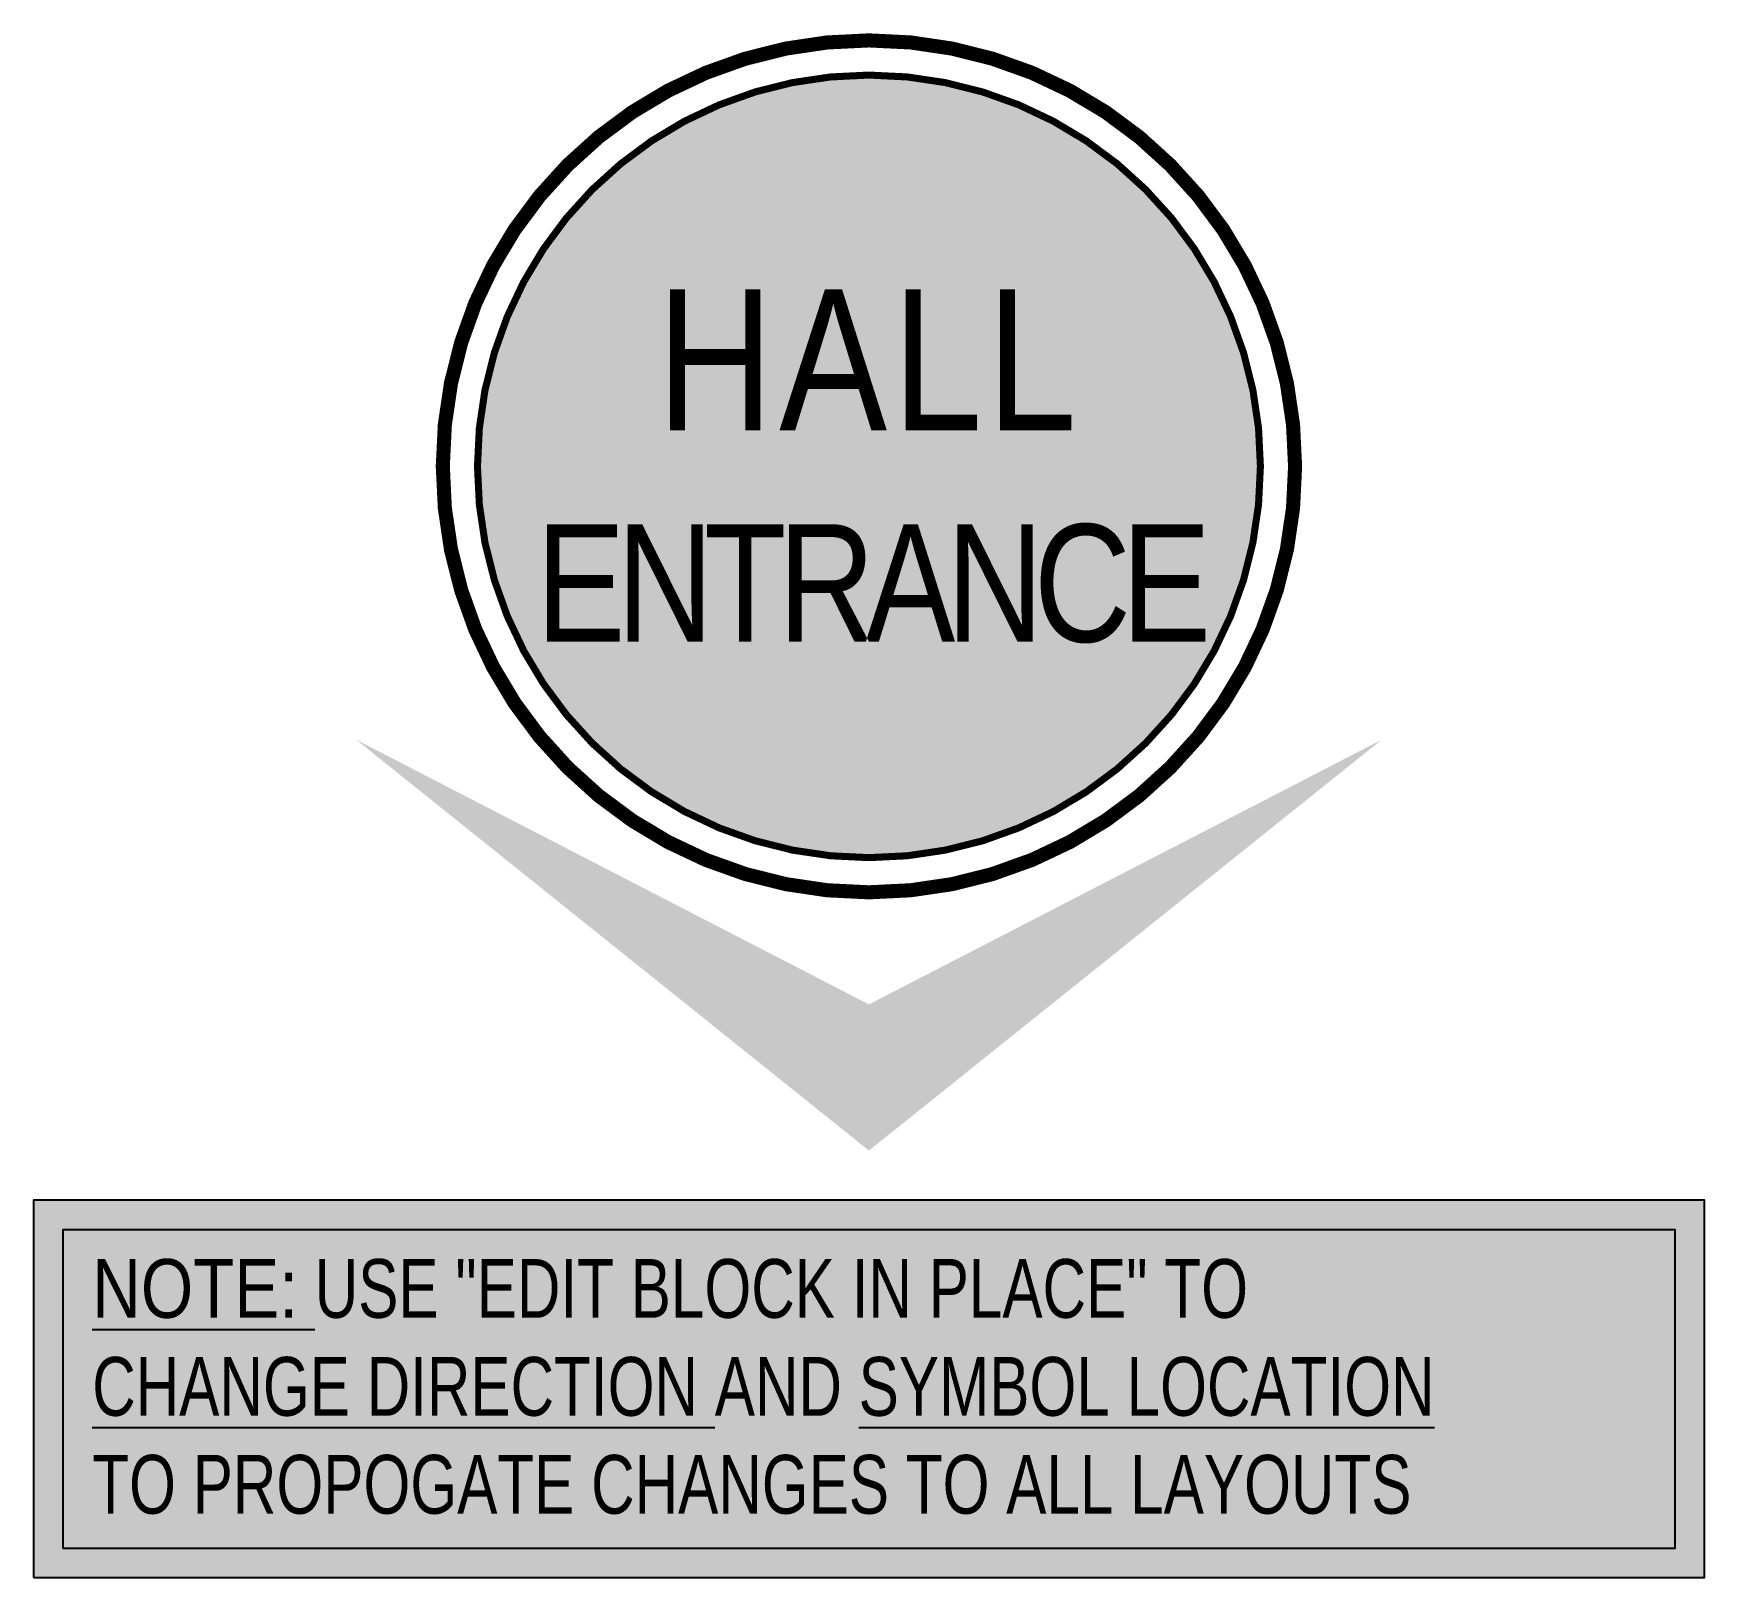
# Model space of a CAD drawing. Header units: inches. Extents: x 18.04 to 19.46, y 0.69 to 2.01.
import ezdxf

# ---------------------------------------------------------------- set-up
doc = ezdxf.new("R2010")
doc.units = ezdxf.units.IN
doc.header["$MEASUREMENT"] = 0
doc.layers.add('MD_Notes (no plot)', color=7, linetype='Continuous', plot=False)
doc.styles.add('ANNO BOLD', font='swisscki.ttf')
doc.styles.add('ANNO NARROW', font='swisscli.ttf')

# ---------------------------------------------------------------- blocks, each defined once
blk = doc.blocks.new('SHAPE-LG CIRCLE-02')
at = {"true_color": 0xffffff}
h = blk.add_hatch(color=7, dxfattribs=at)
h.dxf.hatch_style = 1
h.paths.add_polyline_path([(-0.33, 0, 1), (0.33, 0, 1)])
at = {"color": 5, "const_width": 0.012}
blk.add_lwpolyline([(-0.3625, 0, 1), (0.3625, 0, 1)], format="xyb", close=True, dxfattribs=at)
at = {"color": 8, "const_width": 0.006}
blk.add_lwpolyline([(-0.333, 0, 1), (0.333, 0, 1)], format="xyb", close=True, dxfattribs=at)
blk = doc.blocks.new('*U2')
h = blk.add_hatch(color=5)
h.dxf.hatch_style = 1
h.paths.add_polyline_path([(0, -0.5823), (0.4361, -0.2327), (0, -0.4579), (-0.4361, -0.2327)])
blk.add_blockref('SHAPE-LG CIRCLE-02', (0, 0))
at = {"color": 18, "true_color": 0x000000, "insert": (0, 0), "char_height": 0.1, "attachment_point": 5, "style": 'ANNO BOLD'}
blk.add_mtext('{\\H1.2x;\\T1.05;HALL\\H0.91667x;\\T1; \\H0.90909x;\\T0.9;\\PENTRANCE}', dxfattribs=at)
blk = doc.blocks.new('TBLOCK-HALL ARROW NOTE-02', base_point=(18.0391, 0.692))
at = {"layer": 'MD_Notes (no plot)', "true_color": 0x4c0000, "transparency": 33554687}
h = blk.add_hatch(color=18, dxfattribs=at)
h.dxf.hatch_style = 1
h.paths.add_polyline_path([(18.0391, 0.692), (19.4606, 0.692), (19.4606, 1.0131), (18.0391, 1.0131)])
at = {"layer": 'MD_Notes (no plot)', "color": 2}
for points in [[(18.0391, 0.692), (19.4606, 0.692), (19.4606, 1.0131), (18.0391, 1.0131)], [(18.0641, 0.717), (19.4356, 0.717), (19.4356, 0.9881), (18.0641, 0.9881)]]:
    blk.add_lwpolyline(points, close=True, dxfattribs=at)
at = {"layer": 'MD_Notes (no plot)', "color": 2, "insert": (18.0891, 0.9631), "char_height": 0.05, "width": 1.321553, "attachment_point": 1, "style": 'ANNO NARROW'}
blk.add_mtext('\\pi-0.2,l0.2;{\\fSwis721 BlkCn BT|b0|i0|c0|p34;\\LNOTE:\\fSwis721 LtCn BT|b0|i0|c0|p34;\\l USE "}EDIT BLOCK IN PLACE{\\fSwis721 LtCn BT|b0|i0|c0|p34;" TO^J\\LCHANGE DIRECTION\\l AND \\LSYMBOL LOCATION\\l^JTO PROPOGATE CHANGES TO ALL LAYOUTS}', dxfattribs=at)

msp = doc.modelspace()

# ---------------------------------------------------------------- block references
msp.add_blockref('*U2', (18.7498, 1.6377))
at = {"layer": 'MD_Notes (no plot)'}
msp.add_blockref('TBLOCK-HALL ARROW NOTE-02', (18.0391, 0.692), dxfattribs=at)

doc.saveas('drawing.dxf')
